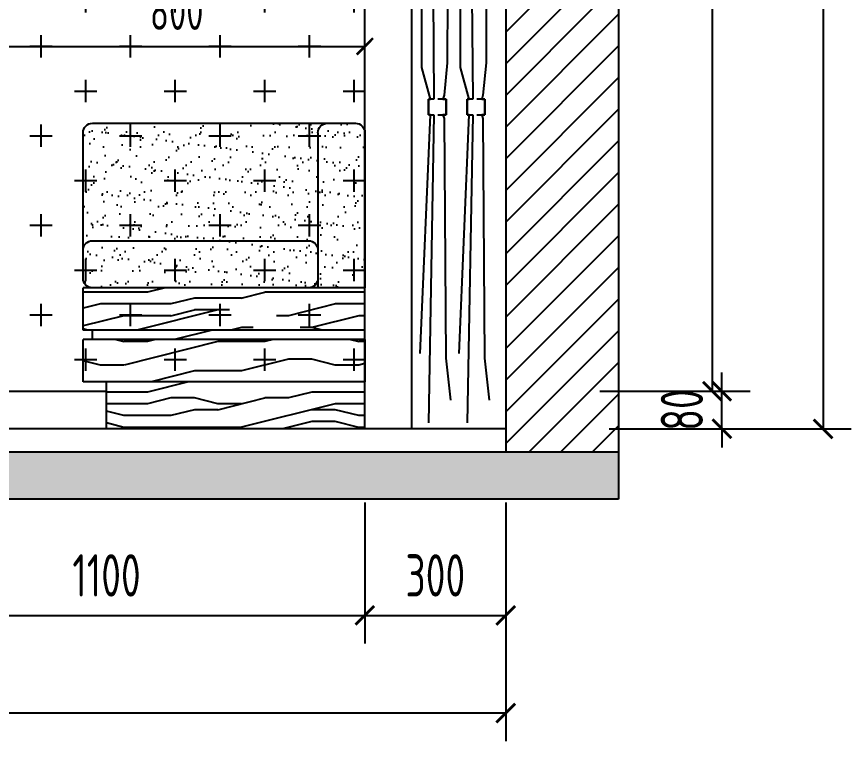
# Model space of a CAD drawing. Header units: millimetres. Extents: x 84706 to 155398, y -6776 to 36429.
# Drawn here: x 143228 to 145005, y 21572 to 23113 of the extents above; entities that cross this region are included whole.
import ezdxf

# ---------------------------------------------------------------- set-up
doc = ezdxf.new("R2010")
doc.units = ezdxf.units.MM
for name, pattern in [('CENTER2', [1.125, 0.75, -0.125, 0.125, -0.125]), ('DASH', [8.89, 6.35, -2.54]), ('HIDDEN2', [0.1875, 0.125, -0.0625])]:
    doc.linetypes.add(name, pattern=pattern)
doc.layers.get('Defpoints').update_dxf_attribs({"color": 250})
for name, color, linetype in [('EE1-【立面造型线（近看）】Elevation modelling line', 144, 'Continuous'), ('EE5-【立面楼板、墙体】Eloorslab_wall', 150, 'Continuous'), ('EE7-【立面填充】Hatch', 250, 'Continuous'), ('EE8-【立面完成线】Finish', 20, 'Continuous'), ('EL', 3, 'Continuous'), ('EL-FURN', 30, 'Continuous'), ('EL-立面造型', 30, 'Continuous'), ('WALL_NEW【新建墙体】', 4, 'Continuous')]:
    doc.layers.add(name, color=color, linetype=linetype)
doc.layers.add('FF-【活动成品家具】', color=51, linetype='Continuous', lineweight=0)
doc.styles.add('尺寸标注', font='ARCHS.SHX', dxfattribs={"width": 0.8})
doc.dimstyles.new('海龙1：25', dxfattribs={"dimscale": 25, "dimtxt": 2.25, "dimasz": 1, "dimexe": 1.5, "dimexo": 1, "dimgap": 1, "dimtad": 1, "dimdec": 0, "dimrnd": 5, "dimdsep": 46, "dimtxsty": '尺寸标注', "dimblk": 'ARCHTICK', "dimblk1": 'ARCHTICK', "dimblk2": 'ARCHTICK', "dimcen": 1, "dimclrd": 44, "dimclre": 44, "dimclrt": 2, "dimadec": 0, "dimazin": 0, "dimtfac": 1, "dimtdec": 0, "dimtix": 1, "dimtmove": 2, "dimatfit": 3, "dimldrblk": 'hl_arrow2', "dimfxl": 0, "dimarcsym": 0})
pattern_1 = [(0, (-25756.7, -21598), (0, 500), [100, -150, 50, -200]), (0, (-25406.7, -21585.5), (0, 500), [100, -400]), (0, (-25456.7, -21560.5), (0, 500), [50, -450]), (0, (-25731.7, -21548), (0, 500), [25, -350, 25, -100]), (0, (-25556.7, -21523), (0, 500), [100, -150, 25, -225]), (0, (-25681.7, -21510.5), (0, 500), [75, -425]), (0, (-25556.7, -21498), (0, 500), [150, -350]), (0, (-25706.7, -21485.5), (0, 500), [100, -400]), (0, (-25506.7, -21473), (0, 500), [250, -250]), (0, (-25656.7, -21448), (0, 500), [50, -150, 100, -200]), (0, (-25306.7, -21435.5), (0, 500), [100, -400]), (0, (-25406.7, -21423), (0, 500), [50, -450]), (0, (-25506.7, -21410.5), (0, 500), [50, -450]), (0, (-25756.7, -21398), (0, 500), [100, -400]), (0, (-25506.7, -21385.5), (0, 500), [100, -400]), (0, (-25506.7, -21360.5), (0, 500), [100, -100, 100, -200]), (0, (-25606.7, -21335.5), (0, 500), [50, -250, 100, -100]), (0, (-25506.7, -21323), (0, 500), [150, -350]), (0, (-25506.7, -21298), (0, 500), [100, -400]), (0, (-25706.7, -21285.5), (0, 500), [150, -200, 50, -100]), (0, (-25706.7, -21260.5), (0, 500), [250, -250]), (0, (-25406.7, -21248), (0, 500), [50, -450]), (0, (-25556.7, -21235.5), (0, 500), [100, -400]), (0, (-25656.7, -21223), (0, 500), [50, -200, 50, -200]), (0, (-25706.7, -21210.5), (0, 500), [50, -150, 100, -200]), (0, (-25606.7, -21198), (0, 500), [50, -250, 50, -150]), (0, (-25506.7, -21185.5), (0, 500), [150, -350]), (0, (-25706.7, -21160.5), (0, 500), [100, -400]), (0, (-25456.7, -21148), (0, 500), [50, -450]), (0, (-25356.7, -21135.5), (0, 500), [50, -450]), (14.03624, (-25406.68, -21560.5), (500, -2e-08), [51.5, -2010.0528]), (14.03624, (-25356.68, -21448), (500, -2e-08), [51.5, -2010.0528]), (14.03624, (-25406.68, -21148), (500, -2e-08), [51.5, -2010.0528]), (14.03624, (-25556.68, -21335.5), (500, -2e-08), [51.5, -2010.0528]), (14.03624, (-25456.68, -21260.5), (500, -2e-08), [51.5, -2010.0528]), (14.03624, (-25406.68, -21298), (500, -2e-08), [51.5, -2010.0528]), (14.03624, (-25656.68, -21210.5), (500, -2e-08), [51.5, -2010.0528]), (14.03624, (-25456.68, -21235.5), (500, -2e-08), [51.5, -2010.0528]), (14.03624, (-25356.68, -21423), (500, -2e-08), [103, -1958.5528]), (14.03624, (-25406.68, -21385.5), (500, -2e-08), [103, -1958.5528]), (14.03624, (-25406.68, -21360.5), (500, -2e-08), [103, -1958.5528]), (165.96376, (-25556.68, -21523), (-500, -2e-08), [51.5, -103, 51.5, -1855.5528]), (165.96376, (-25656.68, -21448), (-500, -2e-08), [51.5, -2010.0528]), (165.96376, (-25656.68, -21223), (-500, -2e-08), [103, -1958.5528]), (194.03624, (-25406.68, -21585.5), (-500, 2e-08), [51.5, -2010.0528]), (345.96376, (-25306.68, -21585.5), (500, 2e-08), [51.5, -2010.0528]), (345.96376, (-25456.68, -21410.5), (500, 2e-08), [51.5, -2010.0528]), (345.96376, (-25356.68, -21323), (500, 2e-08), [51.5, -2010.0528]), (345.96376, (-25556.68, -21285.5), (500, 2e-08), [51.5, -2010.0528]), (345.96376, (-25606.68, -21223), (500, 2e-08), [51.5, -2010.0528]), (345.96376, (-25556.68, -21198), (500, 2e-08), [51.5, -2010.0528]), (345.96376, (-25556.68, -21285.5), (500, 2e-08), [51.5, -2010.0528]), (345.96376, (-25406.68, -21210.5), (500, 2e-08), [206, -1855.5528]), (345.96376, (-25706.68, -21548), (500, 2e-08), [206, -1855.5528]), (345.96376, (-25656.68, -21510.5), (500, 2e-08), [206, -1855.5528]), (345.96376, (-25606.68, -21485.5), (500, 2e-08), [51.5, -103, 103, -1804.0528]), (345.96376, (-25606.68, -21448), (500, 2e-08), [103, -103, 103, -1752.5528]), (345.96376, (-25656.68, -21398), (500, 2e-08), [206, -1855.5528]), (345.96376, (-25706.68, -21360.5), (500, 2e-08), [206, -1855.5528]), (345.96376, (-25706.68, -21335.5), (500, 2e-08), [206, -1855.5528]), (345.96376, (-25356.68, -21185.5), (500, 2e-08), [51.5, -2010.0528]), (345.96377, (-25306.68, -21135.5), (500, 0.0001), [103, -1958.5528]), (345.96377, (-25606.68, -21160.5), (500, 0.0001), [103, -1958.5528]), (345.96376, (-25656.68, -21598), (500, 9e-06), [206, -1855.5528]), (345.96376, (-25356.68, -21248), (500, 9e-06), [154.5, -1907.0528]), (345.96376, (-25306.68, -21285.5), (500, 9e-06), [309, -1752.5528])]
pattern_2 = [(37.5, (-29643.34, -21474), (-1.600031, 48.941324), [0, -38.608, 0, -43.18, 0, -41.275]), (7.5, (-29643.34, -21474), (44.952328, 71.68251), [0, -20.828, 0, -34.798, 0, -13.335]), (327.5, (-29674.583, -21474), (79.099237, 0.143718), [0, -12.7, 0, -45.72, 0, -59.69]), (317.5, (-29674.58, -21474), (76.355645, 22.292932), [0, -6.35, 0, -29.972, 0, -34.29])]

# ---------------------------------------------------------------- blocks, each defined once
blk = doc.blocks.new('*U842')
at = {"layer": 'EL'}
h = blk.add_hatch(dxfattribs=at)
h.set_pattern_fill('ANSI33', color=8, scale=0.8, style=0)
h.set_pattern_definition([(45, (16750.1465, 8339.1535), (-3.59210245, 3.59210245), []), (45, (16753.7386, 8339.1535), (-3.59210245, 3.59210245), [2.54, -1.27])])
h.paths.add_polyline_path([(103382.4, 67740), (103382.4, 67754.5), (103378.1, 67754.5), (103378.1, 67744.4), (103368.6, 67744.4), (103368.6, 67779.2), (103418, 67779.2), (103418, 67744.4), (103408.6, 67744.4), (103408.6, 67754.5), (103404.2, 67754.5), (103404.2, 67740), (103422.4, 67740), (103422.4, 67783.6), (103364.3, 67783.6), (103364.3, 67740)])
h = blk.add_hatch(dxfattribs=at)
h.set_pattern_fill('ANSI33', color=8, scale=0.8, style=0)
h.set_pattern_definition([(45, (16832.6424, 8339.1535), (-3.59210245, 3.59210245), []), (45, (16836.2345, 8339.1535), (-3.59210245, 3.59210245), [2.54, -1.27])])
h.paths.add_polyline_path([(103464.9, 67740), (103464.9, 67754.5), (103460.6, 67754.5), (103460.6, 67744.4), (103451.1, 67744.4), (103451.1, 67779.2), (103500.5, 67779.2), (103500.5, 67744.4), (103491.1, 67744.4), (103491.1, 67754.5), (103486.7, 67754.5), (103486.7, 67740), (103504.9, 67740), (103504.9, 67783.6), (103446.8, 67783.6), (103446.8, 67740)])
at = {"layer": 'EL', "color": 8, "linetype": 'CENTER2'}
for p, q in [((103393.3, 67767.5), (103393.3, 67825.1)), ((103475.8, 67767.5), (103475.8, 67825.1))]:
    blk.add_line(p, q, dxfattribs=at)
at = {"layer": 'EL', "color": 1}
for p, q in [((103391.9, 67806.3), (103394.3, 67807.4)), ((103392, 67802), (103394.7, 67803.2)), ((103392.1, 67804.2), (103394.7, 67805.3)), ((103392.3, 67807.1), (103393.9, 67807.8)), ((103392.4, 67806), (103393.9, 67806.6)), ((103392.5, 67804.9), (103394.3, 67805.7)), ((103392.5, 67802.8), (103394.3, 67803.6)), ((103392.5, 67801.7), (103394.3, 67802.5)), ((103392.6, 67803.8), (103394.2, 67804.6)), ((103474.4, 67806.3), (103476.8, 67807.4)), ((103474.5, 67802), (103477.2, 67803.2)), ((103474.6, 67804.2), (103477.2, 67805.3)), ((103474.8, 67807.1), (103476.4, 67807.8)), ((103474.9, 67806), (103476.4, 67806.6)), ((103475, 67804.9), (103476.7, 67805.7)), ((103475, 67802.8), (103476.8, 67803.6)), ((103475, 67801.7), (103476.8, 67802.5)), ((103475.1, 67803.8), (103476.7, 67804.6)), ((103391.6, 67791.3), (103395, 67792.9)), ((103391.7, 67793.5), (103395, 67794.9)), ((103391.8, 67795.6), (103394.9, 67797)), ((103391.9, 67799.9), (103394.8, 67801.2)), ((103391.9, 67797.8), (103394.9, 67799.1)), ((103392, 67792), (103394.6, 67793.2)), ((103392, 67789.9), (103394.8, 67791.2)), ((103392.1, 67794.2), (103394.6, 67795.3)), ((103392.1, 67791), (103394.6, 67792.1)), ((103392.2, 67796.3), (103394.5, 67797.4)), ((103392.2, 67793.1), (103394.5, 67794.2)), ((103392.3, 67798.5), (103394.4, 67799.5)), ((103392.3, 67795.3), (103394.5, 67796.3)), ((103392.4, 67800.6), (103394.4, 67801.5)), ((103392.4, 67799.5), (103394.3, 67800.4)), ((103392.4, 67797.4), (103394.4, 67798.3)), ((103393.3, 67789.6), (103394.3, 67790)), ((103393.3, 67788.5), (103394.8, 67789.2)), ((103474.1, 67791.3), (103477.5, 67792.9)), ((103474.2, 67793.5), (103477.5, 67794.9)), ((103474.3, 67795.6), (103477.4, 67797)), ((103474.4, 67799.9), (103477.3, 67801.2)), ((103474.4, 67797.8), (103477.4, 67799.1)), ((103474.5, 67792), (103477.1, 67793.2)), ((103474.5, 67789.9), (103477.3, 67791.2)), ((103474.6, 67794.2), (103477.1, 67795.3)), ((103474.6, 67791), (103477.1, 67792.1)), ((103474.7, 67796.3), (103477, 67797.4)), ((103474.7, 67793.1), (103477, 67794.2)), ((103474.8, 67798.5), (103476.9, 67799.5)), ((103474.8, 67797.4), (103476.9, 67798.3)), ((103474.8, 67795.3), (103476.9, 67796.3)), ((103474.9, 67800.6), (103476.9, 67801.5)), ((103474.9, 67799.5), (103476.8, 67800.4)), ((103475.8, 67789.6), (103476.8, 67790)), ((103475.8, 67788.5), (103477.3, 67789.2)), ((103370.4, 67747.4), (103370.4, 67769.8)), ((103376.3, 67747.4), (103376.3, 67769.8)), ((103394.8, 67781), (103391.8, 67781)), ((103410.2, 67747.4), (103410.2, 67769.8)), ((103416.1, 67747.4), (103416.1, 67769.8)), ((103452.9, 67747.4), (103452.9, 67769.8)), ((103458.8, 67747.4), (103458.8, 67769.8)), ((103477.3, 67781), (103474.3, 67781)), ((103492.7, 67747.4), (103492.7, 67769.8)), ((103498.6, 67747.4), (103498.6, 67769.8)), ((103410.3, 67761.5), (103376.3, 67761.5)), ((103410.3, 67755.7), (103376.3, 67755.7)), ((103492.8, 67761.5), (103458.8, 67761.5)), ((103492.8, 67755.7), (103458.8, 67755.7))]:
    blk.add_line(p, q, dxfattribs=at)
at = {"layer": 'EL', "color": 8}
for p, q in [((103391.2, 67765.6), (103391.2, 67726.9)), ((103391.2, 67765.6), (103395.4, 67765.6)), ((103395.4, 67765.6), (103395.4, 67726.9)), ((103473.7, 67765.6), (103473.7, 67726.9)), ((103473.7, 67765.6), (103477.9, 67765.6)), ((103477.9, 67765.6), (103477.9, 67726.9)), ((103376.3, 67744.4), (103376.3, 67744.4)), ((103458.8, 67744.4), (103458.8, 67744.4)), ((103389.8, 67718.1), (103397, 67718.1)), ((103389.8, 67715.9), (103397, 67715.9)), ((103472.3, 67718.1), (103479.5, 67718.1)), ((103472.3, 67715.9), (103479.5, 67715.9))]:
    blk.add_line(p, q, dxfattribs=at)
at = {"layer": 'EL', "color": 8, "linetype": 'DASH', "ltscale": 200}
for p, q in [((103361.3, 67696.3), (103364.4, 65603.9)), ((103379.6, 67696.3), (103361.3, 67696.3)), ((103376.7, 67692.5), (103376.7, 67696.3)), ((103376.7, 67696.3), (103412.7, 67696.3)), ((103386.2, 67696.3), (103400.6, 67696.3)), ((103386.2, 67692.5), (103386.2, 67696.3)), ((103389.8, 67692.5), (103389.8, 67710.4)), ((103389.8, 67701), (103397, 67701)), ((103389.8, 67699.4), (103397, 67699.4)), ((103389.8, 67697.9), (103397, 67697.9)), ((103410.8, 67696.3), (103392.8, 65526.5)), ((103397, 67692.5), (103397, 67710.4)), ((103400.6, 67692.5), (103400.6, 67696.3)), ((103423.1, 67696.3), (103410.8, 67696.3)), ((103412.7, 67696.3), (103412.7, 67692.5)), ((103418.5, 65593.9), (103423.1, 67696.3)), ((103443.7, 67696.3), (103446.9, 65603.9)), ((103462.1, 67696.3), (103443.7, 67696.3)), ((103459.2, 67692.5), (103459.2, 67696.3)), ((103459.2, 67696.3), (103495.2, 67696.3)), ((103468.7, 67696.3), (103483.1, 67696.3)), ((103468.7, 67692.5), (103468.7, 67696.3)), ((103472.3, 67692.5), (103472.3, 67710.4)), ((103472.3, 67701), (103479.5, 67701)), ((103472.3, 67699.4), (103479.5, 67699.4)), ((103472.3, 67697.9), (103479.5, 67697.9)), ((103493.3, 67696.3), (103475.3, 65526.5)), ((103479.5, 67692.5), (103479.5, 67710.4)), ((103483.1, 67692.5), (103483.1, 67696.3)), ((103505.6, 67696.3), (103493.3, 67696.3)), ((103495.2, 67696.3), (103495.2, 67692.5)), ((103501, 65593.9), (103505.6, 67696.3)), ((103412.7, 67692.5), (103376.7, 67692.5)), ((103389.8, 67692.5), (103397, 67692.5)), ((103389.8, 67692.5), (103389.8, 67692.5)), ((103397, 67692.5), (103397, 67692.5)), ((103495.2, 67692.5), (103459.2, 67692.5)), ((103472.3, 67692.5), (103479.5, 67692.5)), ((103472.3, 67692.5), (103472.3, 67692.5)), ((103479.5, 67692.5), (103479.5, 67692.5)), ((103364.4, 65603.9), (103371.4, 65534.7)), ((103446.9, 65603.9), (103453.8, 65534.7)), ((103400.1, 65526.5), (103418.5, 65593.9)), ((103482.6, 65526.5), (103501, 65593.9)), ((103371.4, 65534.7), (103373.7, 65526.5)), ((103453.8, 65534.7), (103456.2, 65526.5)), ((103367.3, 65526.5), (103367.3, 65493)), ((103373.7, 65526.5), (103367.3, 65526.5)), ((103367.3, 65526.5), (103384.3, 65526.5)), ((103367.3, 65493), (103367.3, 65526.5)), ((103392.8, 65526.5), (103404.5, 65526.5)), ((103404.5, 65526.5), (103400.1, 65526.5)), ((103404.5, 65526.5), (103404.5, 65493)), ((103404.5, 65493), (103404.5, 65526.5)), ((103449.7, 65526.5), (103449.7, 65493)), ((103456.2, 65526.5), (103449.7, 65526.5)), ((103449.7, 65526.5), (103466.8, 65526.5)), ((103449.7, 65493), (103449.7, 65526.5)), ((103475.3, 65526.5), (103487, 65526.5)), ((103487, 65526.5), (103482.6, 65526.5)), ((103487, 65526.5), (103487, 65493)), ((103487, 65493), (103487, 65526.5)), ((103367.3, 65493), (103373.6, 65493)), ((103384.3, 65493), (103367.3, 65493)), ((103373.6, 65493), (103371.4, 65485.3)), ((103392.8, 65493), (103404.5, 64838.1)), ((103404.5, 65493), (103392.8, 65493)), ((103400.1, 65493), (103404.5, 65493)), ((103422, 64985.6), (103400.1, 65493)), ((103449.7, 65493), (103456.1, 65493)), ((103466.8, 65493), (103449.7, 65493)), ((103456.1, 65493), (103453.8, 65485.3)), ((103475.3, 65493), (103487, 64838.1)), ((103487, 65493), (103475.3, 65493)), ((103482.6, 65493), (103487, 65493)), ((103504.5, 64985.6), (103482.6, 65493)), ((103371.4, 65485.3), (103367.9, 64975.6)), ((103453.8, 65485.3), (103450.4, 64975.6)), ((103367.9, 64975.6), (103357.8, 64886.1)), ((103450.4, 64975.6), (103440.3, 64886.1))]:
    blk.add_line(p, q, dxfattribs=at)
at = {"layer": 'EL', "color": 1}
for points in [[(103396.3, 67779.2), (103394, 67779.2), (103394, 67780.1), (103392.7, 67780.1), (103392.7, 67779.2), (103390.3, 67779.2), (103391.8, 67781), (103391.8, 67789.9), (103392, 67789.9), (103392.1, 67791), (103391.6, 67791.3), (103392, 67792), (103392.2, 67793.1), (103391.7, 67793.5), (103392.1, 67794.2), (103392.3, 67795.3), (103391.8, 67795.6), (103392.2, 67796.3), (103392.4, 67797.4), (103391.9, 67797.8), (103392.3, 67798.5), (103392.4, 67799.5), (103391.9, 67799.9), (103392.4, 67800.6), (103392.5, 67801.7), (103392, 67802), (103392.5, 67802.8), (103392.6, 67803.8), (103392.1, 67804.2), (103392.5, 67804.9), (103392.7, 67806), (103392.2, 67806.3), (103392.6, 67807.1), (103393.3, 67809.2), (103394.2, 67807.8), (103394.6, 67807.4), (103394.1, 67806.6), (103394.3, 67805.7), (103394.7, 67805.3), (103394.2, 67804.6), (103394.3, 67803.6), (103394.7, 67803.2), (103394.3, 67802.5), (103394.4, 67801.5), (103394.8, 67801.2), (103394.3, 67800.4), (103394.4, 67799.5), (103394.9, 67799.1), (103394.4, 67798.3), (103394.5, 67797.4), (103394.9, 67797), (103394.5, 67796.3), (103394.6, 67795.3), (103395, 67794.9), (103394.5, 67794.2), (103394.6, 67793.2), (103395, 67792.9), (103394.6, 67792.1), (103394.8, 67791.2), (103394.3, 67790), (103394.8, 67789.2), (103394.8, 67781)], [(103478.8, 67779.2), (103476.5, 67779.2), (103476.5, 67780.1), (103475.2, 67780.1), (103475.2, 67779.2), (103472.8, 67779.2), (103474.3, 67781), (103474.3, 67789.9), (103474.5, 67789.9), (103474.6, 67791), (103474.1, 67791.3), (103474.5, 67792), (103474.7, 67793.1), (103474.2, 67793.5), (103474.6, 67794.2), (103474.8, 67795.3), (103474.3, 67795.6), (103474.7, 67796.3), (103474.8, 67797.4), (103474.4, 67797.8), (103474.8, 67798.5), (103474.9, 67799.5), (103474.4, 67799.9), (103474.9, 67800.6), (103475, 67801.7), (103474.5, 67802), (103475, 67802.8), (103475.1, 67803.8), (103474.6, 67804.2), (103475, 67804.9), (103475.2, 67806), (103474.7, 67806.3), (103475.1, 67807.1), (103475.8, 67809.2), (103476.7, 67807.8), (103477.1, 67807.4), (103476.6, 67806.6), (103476.7, 67805.7), (103477.2, 67805.3), (103476.7, 67804.6), (103476.8, 67803.6), (103477.2, 67803.2), (103476.8, 67802.5), (103476.9, 67801.5), (103477.3, 67801.2), (103476.8, 67800.4), (103476.9, 67799.5), (103477.4, 67799.1), (103476.9, 67798.3), (103477, 67797.4), (103477.4, 67797), (103476.9, 67796.3), (103477.1, 67795.3), (103477.5, 67794.9), (103477, 67794.2), (103477.1, 67793.2), (103477.5, 67792.9), (103477.1, 67792.1), (103477.3, 67791.2), (103476.8, 67790), (103477.3, 67789.2), (103477.3, 67781)]]:
    blk.add_lwpolyline(points, close=True, dxfattribs=at)
at = {"layer": 'EL', "color": 2, "linetype": 'HIDDEN2'}
for points in [[(103382.4, 67740), (103382.4, 67754.5), (103378.1, 67754.5), (103378.1, 67744.4), (103368.6, 67744.4), (103368.6, 67779.2), (103418, 67779.2), (103418, 67744.4), (103408.6, 67744.4), (103408.6, 67754.5), (103404.2, 67754.5), (103404.2, 67740), (103422.4, 67740), (103422.4, 67783.6), (103364.3, 67783.6), (103364.3, 67740), (103382.4, 67740)], [(103464.9, 67740), (103464.9, 67754.5), (103460.6, 67754.5), (103460.6, 67744.4), (103451.1, 67744.4), (103451.1, 67779.2), (103500.5, 67779.2), (103500.5, 67744.4), (103491.1, 67744.4), (103491.1, 67754.5), (103486.7, 67754.5), (103486.7, 67740), (103504.9, 67740), (103504.9, 67783.6), (103446.8, 67783.6), (103446.8, 67740), (103464.9, 67740)]]:
    blk.add_lwpolyline(points, dxfattribs=at)
at = {"layer": 'EL', "color": 8}
for points in [[(103389.1, 67764.1), (103397.4, 67764.1), (103397.4, 67761.5), (103389.1, 67761.5)], [(103389.1, 67755.7), (103397.4, 67755.7), (103397.4, 67753.1), (103389.1, 67753.1)], [(103471.6, 67764.1), (103479.9, 67764.1), (103479.9, 67761.5), (103471.6, 67761.5)], [(103471.6, 67755.7), (103479.9, 67755.7), (103479.9, 67753.1), (103471.6, 67753.1)], [(103390.2, 67726.9), (103396.4, 67726.9), (103396.4, 67727.5), (103390.2, 67727.5)], [(103472.7, 67726.9), (103478.9, 67726.9), (103478.9, 67727.5), (103472.7, 67727.5)]]:
    blk.add_lwpolyline(points, close=True, dxfattribs=at)
for points in [[(103397, 67710.4), (103400.3, 67710.4), (103400.3, 67723.6, 0.414214), (103397, 67726.9), (103389.8, 67726.9, 0.414214), (103386.5, 67723.6), (103386.5, 67710.4), (103389.8, 67710.4)], [(103479.5, 67710.4), (103482.8, 67710.4), (103482.8, 67723.6, 0.414214), (103479.5, 67726.9), (103472.3, 67726.9, 0.414214), (103469, 67723.6), (103469, 67710.4), (103472.3, 67710.4)]]:
    blk.add_lwpolyline(points, format="xyb", dxfattribs=at)
for points in [[(103397, 67710.4), (103397, 67723.6), (103389.8, 67723.6), (103389.8, 67710.4)], [(103479.5, 67710.4), (103479.5, 67723.6), (103472.3, 67723.6), (103472.3, 67710.4)]]:
    blk.add_lwpolyline(points, dxfattribs=at)
at = {"layer": 'EL', "color": 1}
for centre, start, end in [((103373.4, 67769.8), 0, 180), ((103413.1, 67769.8), 0, 180), ((103455.9, 67769.8), 0, 180), ((103495.6, 67769.8), 0, 180), ((103373.4, 67747.4), 180, 0), ((103413.1, 67747.4), 180, 0), ((103455.9, 67747.4), 180, 0), ((103495.6, 67747.4), 180, 0)]:
    blk.add_arc(centre, 2.96, start, end, dxfattribs=at)
blk = doc.blocks.new('*U1028')
at = {"layer": 'EE7-【立面填充】Hatch'}
h = blk.add_hatch(dxfattribs=at)
h.set_pattern_fill('ANSI31', color=256, scale=15)
h.set_pattern_definition([(45, (0, -1100), (-33.67596, 33.67596), [])])
h.paths.add_polyline_path([(150739.9, -87029), (150979.9, -87029), (150979.9, -86079), (150739.9, -86079)])
h = blk.add_hatch(dxfattribs=at)
h.set_pattern_fill('YPSGT-钢筋混凝土', color=256, scale=200, pattern_type=2)
h.set_pattern_definition([(45, (0, -1100), (-28.284271, 28.284271), []), (50, (0, -1100), (143.45204, -12.550436), [15, -165]), (355, (0, -1100), (-27.75027, 150.43842), [12, -132]), (100.4514, (11.95, -1101.05), (115.70187, 137.8879), [12.74804, -140.22842]), (46.1842, (0, -1060), (213.44822, -33.1038), [22.5, -247.5]), (96.6356, (17.79, -1062.76), (186.93254, 194.82358), [19.12206, -210.3426]), (351.1842, (0, -1060), (186.9324, 194.82373), [18, -198]), (21, (20, -1070), (119.38141, -80.523786), [15, -165]), (326, (20, -1070), (48.66306, 145.03), [12, -132]), (71.4514, (29.95, -1076.71), (168.04452, 64.5061), [12.74804, -140.22842]), (37.5, (0, -1100), (2.431971, 66.578771), [0, -130.4, 0, -134, 0, -132.5]), (7.5, (0, -1100), (52.613907, 78.882342), [0, -76.4, 0, -127.4, 0, -50.5]), (327.5, (-44.6, -1100), (106.764487, -4.510974), [0, -50, 0, -156, 0, -207]), (317.5, (-64.6, -1100), (116.637234, 20.020996), [0, -65, 0, -103.6, 0, -147])])
h.paths.add_polyline_path([(143984.9, -87029), (143984.9, -87129), (150979.9, -87129), (150979.9, -87029)])
at = {"layer": 'EE5-【立面楼板、墙体】Eloorslab_wall'}
for p, q in [((150739.9, -86079), (150739.9, -87029)), ((150979.9, -86079), (150979.9, -87029)), ((150979.9, -87029), (143984.9, -87029)), ((150979.9, -87029), (150979.9, -87129)), ((150979.9, -87129), (143984.9, -87129))]:
    blk.add_line(p, q, dxfattribs=at)
at = {"layer": 'EE8-【立面完成线】Finish'}
blk.add_line((150739.9, -86979), (143984.9, -86979), dxfattribs=at)
blk = doc.blocks.new('_ArchTick')
at = {"color": 2, "linetype": 'ByBlock', "const_width": 0.15}
blk.add_lwpolyline([(-0.5, -0.5), (0.5, 0.5)], dxfattribs=at)
blk = doc.blocks.new('*D881')
at = {"layer": 'Defpoints', "color": 0, "transparency": 16777216}
for p in [(143969.3, 22236.7), (144269.3, 22236.7), (144269.3, 21839.8)]:
    blk.add_point(p, dxfattribs=at)
at = {"layer": 'EE1-【立面造型线（近看）】Elevation modelling line', "color": 44, "lineweight": -2, "transparency": 16777216}
for p, q in [((143969.3, 22079.8), (143969.3, 21779.8)), ((144269.3, 22079.8), (144269.3, 21779.8)), ((143969.3, 21839.8), (144269.3, 21839.8))]:
    blk.add_line(p, q, dxfattribs=at)
at = {"layer": 'EE1-【立面造型线（近看）】Elevation modelling line', "color": 44, "lineweight": -2, "transparency": 16777216, "xscale": 40, "yscale": 40, "zscale": 40, "rotation": 180}
blk.add_blockref('_ArchTick', (143969.3, 21839.8), dxfattribs=at)
at = {"layer": 'EE1-【立面造型线（近看）】Elevation modelling line', "color": 44, "lineweight": -2, "transparency": 16777216, "xscale": 40, "yscale": 40, "zscale": 40}
blk.add_blockref('_ArchTick', (144269.3, 21839.8), dxfattribs=at)
at = {"layer": 'EE1-【立面造型线（近看）】Elevation modelling line', "color": 2, "transparency": 16777216, "insert": (144119.3, 21924.8), "char_height": 90, "attachment_point": 5, "style": '尺寸标注'}
blk.add_mtext('300', dxfattribs=at)
blk = doc.blocks.new('hl_arrow2')
at = {"color": 2}
blk.add_line((-0.221, 0), (-1, 0), dxfattribs=at)
blk.add_lwpolyline([(-0.221, 0), (-0.861, -0.689), (-0.654, -0.862), (0, 0), (-0.654, 0.862), (-0.861, 0.689)], close=True, dxfattribs=at)
for points in [[(-0.861, 0.689), (-0.654, 0.862), (-0.221, 0), (0, 0)], [(-0.861, -0.689), (-0.654, -0.862), (-0.221, 0), (0, 0)]]:
    blk.add_solid(points, dxfattribs=at)
blk = doc.blocks.new('*D886')
at = {"layer": 'Defpoints', "color": 0, "transparency": 16777216}
for p in [(137784.3, 22246.7), (144269.3, 22236.7), (137784.3, 21631.9)]:
    blk.add_point(p, dxfattribs=at)
at = {"layer": 'EE1-【立面造型线（近看）】Elevation modelling line', "color": 44, "lineweight": -2, "transparency": 16777216}
for p, q in [((137784.3, 21871.9), (137784.3, 21571.9)), ((144269.3, 21871.9), (144269.3, 21571.9)), ((144269.3, 21631.9), (137784.3, 21631.9))]:
    blk.add_line(p, q, dxfattribs=at)
at = {"layer": 'EE1-【立面造型线（近看）】Elevation modelling line', "color": 44, "lineweight": -2, "transparency": 16777216, "xscale": 40, "yscale": 40, "zscale": 40, "rotation": 180}
blk.add_blockref('_ArchTick', (137784.3, 21631.9), dxfattribs=at)
at = {"layer": 'EE1-【立面造型线（近看）】Elevation modelling line', "color": 44, "lineweight": -2, "transparency": 16777216, "xscale": 40, "yscale": 40, "zscale": 40}
blk.add_blockref('_ArchTick', (144269.3, 21631.9), dxfattribs=at)
at = {"layer": 'EE1-【立面造型线（近看）】Elevation modelling line', "color": 2, "transparency": 16777216, "insert": (141026.8, 21716.9), "char_height": 90, "attachment_point": 5, "style": '尺寸标注'}
blk.add_mtext('6485', dxfattribs=at)
blk = doc.blocks.new('*D909')
at = {"layer": 'Defpoints', "color": 0, "transparency": 16777216}
for p in [(143469.3, 22316.7), (144729.2, 22316.7), (143969.3, 22236.7)]:
    blk.add_point(p, dxfattribs=at)
at = {"layer": 'EE1-【立面造型线（近看）】Elevation modelling line', "color": 44, "lineweight": -2, "transparency": 16777216}
for p, q in [((144729.2, 22316.7), (144729.2, 22356.7)), ((144489.2, 22316.7), (144789.2, 22316.7)), ((144729.2, 22236.7), (144729.2, 22316.7)), ((144489.2, 22236.7), (144789.2, 22236.7)), ((144729.2, 22236.7), (144729.2, 22196.7))]:
    blk.add_line(p, q, dxfattribs=at)
at = {"layer": 'EE1-【立面造型线（近看）】Elevation modelling line', "color": 44, "lineweight": -2, "transparency": 16777216, "xscale": 40, "yscale": 40, "zscale": 40}
for p, rotation in [((144729.2, 22316.7), 270), ((144729.2, 22236.7), 90)]:
    blk.add_blockref('_ArchTick', p, dxfattribs=dict(at, rotation=rotation))
at = {"layer": 'EE1-【立面造型线（近看）】Elevation modelling line', "color": 2, "transparency": 16777216, "insert": (144644.2, 22276.7), "char_height": 90, "attachment_point": 5, "rotation": 90, "style": '尺寸标注'}
blk.add_mtext('80', dxfattribs=at)
blk = doc.blocks.new('*D910')
at = {"layer": 'Defpoints', "color": 0, "transparency": 16777216}
for p in [(143949.3, 24636.7), (144709.2, 24636.7), (143469.3, 22316.7)]:
    blk.add_point(p, dxfattribs=at)
at = {"layer": 'EE1-【立面造型线（近看）】Elevation modelling line', "color": 44, "lineweight": -2, "transparency": 16777216}
for p, q in [((144469.2, 24636.7), (144769.2, 24636.7)), ((144709.2, 22316.7), (144709.2, 24636.7)), ((144469.2, 22316.7), (144769.2, 22316.7))]:
    blk.add_line(p, q, dxfattribs=at)
at = {"layer": 'EE1-【立面造型线（近看）】Elevation modelling line', "color": 44, "lineweight": -2, "transparency": 16777216, "xscale": 40, "yscale": 40, "zscale": 40}
for p, rotation in [((144709.2, 24636.7), 90), ((144709.2, 22316.7), 270)]:
    blk.add_blockref('_ArchTick', p, dxfattribs=dict(at, rotation=rotation))
at = {"layer": 'EE1-【立面造型线（近看）】Elevation modelling line', "color": 2, "transparency": 16777216, "insert": (144624.2, 23476.7), "char_height": 90, "attachment_point": 5, "rotation": 90, "style": '尺寸标注'}
blk.add_mtext('2320', dxfattribs=at)
blk = doc.blocks.new('*D912')
at = {"layer": 'Defpoints', "color": 0, "transparency": 16777216}
for p in [(143909.3, 25236.7), (144269.3, 22236.7), (144944.8, 22236.7)]:
    blk.add_point(p, dxfattribs=at)
at = {"layer": 'EE1-【立面造型线（近看）】Elevation modelling line', "color": 44, "lineweight": -2, "transparency": 16777216}
for p, q in [((144704.8, 25236.7), (145004.8, 25236.7)), ((144944.8, 25236.7), (144944.8, 22236.7)), ((144704.8, 22236.7), (145004.8, 22236.7))]:
    blk.add_line(p, q, dxfattribs=at)
at = {"layer": 'EE1-【立面造型线（近看）】Elevation modelling line', "color": 44, "lineweight": -2, "transparency": 16777216, "xscale": 40, "yscale": 40, "zscale": 40}
for p, rotation in [((144944.8, 25236.7), 90), ((144944.8, 22236.7), 270)]:
    blk.add_blockref('_ArchTick', p, dxfattribs=dict(at, rotation=rotation))
at = {"layer": 'EE1-【立面造型线（近看）】Elevation modelling line', "color": 2, "transparency": 16777216, "insert": (144859.8, 23736.7), "char_height": 90, "attachment_point": 5, "rotation": 90, "style": '尺寸标注'}
blk.add_mtext('3000', dxfattribs=at)
blk = doc.blocks.new('*D1038')
at = {"layer": 'Defpoints', "color": 0, "transparency": 16777216}
for p in [(143969.3, 23050.3), (143969.3, 22749.6), (143168.4, 22583.4)]:
    blk.add_point(p, dxfattribs=at)
at = {"layer": 'WALL_NEW【新建墙体】', "color": 44, "lineweight": -2, "transparency": 16777216}
for p, q in [((143168.4, 22875.3), (143168.4, 23102.8)), ((143969.3, 22875.3), (143969.3, 23102.8)), ((143168.4, 23050.3), (143969.3, 23050.3))]:
    blk.add_line(p, q, dxfattribs=at)
at = {"layer": 'WALL_NEW【新建墙体】', "color": 44, "lineweight": -2, "transparency": 16777216, "xscale": 35, "yscale": 35, "zscale": 35, "rotation": 180}
blk.add_blockref('_ArchTick', (143168.4, 23050.3), dxfattribs=at)
at = {"layer": 'WALL_NEW【新建墙体】', "color": 44, "lineweight": -2, "transparency": 16777216, "xscale": 35, "yscale": 35, "zscale": 35}
blk.add_blockref('_ArchTick', (143969.3, 23050.3), dxfattribs=at)
at = {"layer": 'WALL_NEW【新建墙体】', "color": 2, "transparency": 16777216, "insert": (143568.8, 23124.7), "char_height": 78.75, "attachment_point": 5, "style": '尺寸标注'}
blk.add_mtext('800', dxfattribs=at)
blk = doc.blocks.new('*D1041')
at = {"layer": 'Defpoints', "color": 0, "transparency": 16777216}
for p in [(142869.3, 22316.7), (143969.3, 22236.7), (143969.3, 21839.8)]:
    blk.add_point(p, dxfattribs=at)
at = {"layer": 'EL-FURN', "color": 44, "lineweight": -2, "transparency": 16777216}
for p, q in [((142869.3, 22079.8), (142869.3, 21779.8)), ((143969.3, 22079.8), (143969.3, 21779.8)), ((142869.3, 21839.8), (143969.3, 21839.8))]:
    blk.add_line(p, q, dxfattribs=at)
at = {"layer": 'EL-FURN', "color": 44, "lineweight": -2, "transparency": 16777216, "xscale": 40, "yscale": 40, "zscale": 40, "rotation": 180}
blk.add_blockref('_ArchTick', (142869.3, 21839.8), dxfattribs=at)
at = {"layer": 'EL-FURN', "color": 44, "lineweight": -2, "transparency": 16777216, "xscale": 40, "yscale": 40, "zscale": 40}
blk.add_blockref('_ArchTick', (143969.3, 21839.8), dxfattribs=at)
at = {"layer": 'EL-FURN', "color": 2, "transparency": 16777216, "insert": (143419.3, 21924.8), "char_height": 90, "attachment_point": 5, "style": '尺寸标注'}
blk.add_mtext('1100', dxfattribs=at)
blk = doc.blocks.new('bhv tfgbh')
at = {"layer": 'EE1-【立面造型线（近看）】Elevation modelling line'}
h = blk.add_hatch(dxfattribs=at)
h.set_pattern_fill('AR-SAND', color=250, double=1)
h.set_pattern_definition(pattern_2)
h.paths.add_polyline_path([(124554, -553.9, 0.414214), (124534, -533.9), (124474, -533.9, 0.414214), (124454, -553.9), (124454, -883.9), (124554, -883.9)])
h = blk.add_hatch(dxfattribs=at)
h.set_pattern_fill('AR-SAND', color=250, double=1)
h.set_pattern_definition(pattern_2)
h.paths.add_polyline_path([(125054, -553.9, 0.414214), (125034, -533.9), (124534, -533.9, -0.414214), (124554, -553.9), (124554, -753.9, -0.414214), (124574, -733.9), (125034, -733.9, -0.414214), (125054, -753.9)])
h = blk.add_hatch(dxfattribs=at)
h.set_pattern_fill('AR-SAND', color=250, double=1)
h.set_pattern_definition([(37.5, (-29643.34, -21474), (-1.600031, 48.941324), [0, -38.608, 0, -43.18, 0, -41.275]), (7.5, (-29643.34, -21474), (44.952328, 71.68251), [0, -20.828, 0, -34.798, 0, -13.335]), (327.5, (-29674.583, -21474), (79.099237, 0.143718), [0, -12.7, 0, -45.72, 0, -59.69]), (317.5, (-29674.58, -21474), (76.355645, 22.292932), [0, -6.35, 0, -29.972, 0, -34.29])])
h.paths.add_polyline_path([(125054, -753.9, 0.414214), (125034, -733.9), (124574, -733.9, 0.414214), (124554, -753.9), (124554, -863.9, 0.414214), (124574, -883.9), (125034, -883.9, 0.414214), (125054, -863.9)])
h = blk.add_hatch(dxfattribs=at)
h.set_pattern_fill('木纹面5', color=250, scale=500, double=1, pattern_type=2)
h.set_pattern_definition(pattern_1)
h.paths.add_polyline_path([(124454, -883.9), (124454, -973.9), (125054, -973.9), (125054, -883.9)])
h = blk.add_hatch(dxfattribs=at)
h.set_pattern_fill('木纹面5', color=250, scale=500, double=1, pattern_type=2)
h.set_pattern_definition([(0, (-25756.7, -21588), (0, 500), [100, -150, 50, -200]), (0, (-25406.7, -21575.5), (0, 500), [100, -400]), (0, (-25456.7, -21550.5), (0, 500), [50, -450]), (0, (-25731.7, -21538), (0, 500), [25, -350, 25, -100]), (0, (-25556.7, -21513), (0, 500), [100, -150, 25, -225]), (0, (-25681.7, -21500.5), (0, 500), [75, -425]), (0, (-25556.7, -21488), (0, 500), [150, -350]), (0, (-25706.7, -21475.5), (0, 500), [100, -400]), (0, (-25506.7, -21463), (0, 500), [250, -250]), (0, (-25656.7, -21438), (0, 500), [50, -150, 100, -200]), (0, (-25306.7, -21425.5), (0, 500), [100, -400]), (0, (-25406.7, -21413), (0, 500), [50, -450]), (0, (-25506.7, -21400.5), (0, 500), [50, -450]), (0, (-25756.7, -21388), (0, 500), [100, -400]), (0, (-25506.7, -21375.5), (0, 500), [100, -400]), (0, (-25506.7, -21350.5), (0, 500), [100, -100, 100, -200]), (0, (-25606.7, -21325.5), (0, 500), [50, -250, 100, -100]), (0, (-25506.7, -21313), (0, 500), [150, -350]), (0, (-25506.7, -21288), (0, 500), [100, -400]), (0, (-25706.7, -21275.5), (0, 500), [150, -200, 50, -100]), (0, (-25706.7, -21250.5), (0, 500), [250, -250]), (0, (-25406.7, -21238), (0, 500), [50, -450]), (0, (-25556.7, -21225.5), (0, 500), [100, -400]), (0, (-25656.7, -21213), (0, 500), [50, -200, 50, -200]), (0, (-25706.7, -21200.5), (0, 500), [50, -150, 100, -200]), (0, (-25606.7, -21188), (0, 500), [50, -250, 50, -150]), (0, (-25506.7, -21175.5), (0, 500), [150, -350]), (0, (-25706.7, -21150.5), (0, 500), [100, -400]), (0, (-25456.7, -21138), (0, 500), [50, -450]), (0, (-25356.7, -21125.5), (0, 500), [50, -450]), (14.03624, (-25406.68, -21550.5), (500, -2e-08), [51.5, -2010.0528]), (14.03624, (-25356.68, -21438), (500, -2e-08), [51.5, -2010.0528]), (14.03624, (-25406.68, -21138), (500, -2e-08), [51.5, -2010.0528]), (14.03624, (-25556.68, -21325.5), (500, -2e-08), [51.5, -2010.0528]), (14.03624, (-25456.68, -21250.5), (500, -2e-08), [51.5, -2010.0528]), (14.03624, (-25406.68, -21288), (500, -2e-08), [51.5, -2010.0528]), (14.03624, (-25656.68, -21200.5), (500, -2e-08), [51.5, -2010.0528]), (14.03624, (-25456.68, -21225.5), (500, -2e-08), [51.5, -2010.0528]), (14.03624, (-25356.68, -21413), (500, -2e-08), [103, -1958.5528]), (14.03624, (-25406.68, -21375.5), (500, -2e-08), [103, -1958.5528]), (14.03624, (-25406.68, -21350.5), (500, -2e-08), [103, -1958.5528]), (165.96376, (-25556.68, -21513), (-500, -2e-08), [51.5, -103, 51.5, -1855.5528]), (165.96376, (-25656.68, -21438), (-500, -2e-08), [51.5, -2010.0528]), (165.96376, (-25656.68, -21213), (-500, -2e-08), [103, -1958.5528]), (194.03624, (-25406.68, -21575.5), (-500, 2e-08), [51.5, -2010.0528]), (345.96376, (-25306.68, -21575.5), (500, 2e-08), [51.5, -2010.0528]), (345.96376, (-25456.68, -21400.5), (500, 2e-08), [51.5, -2010.0528]), (345.96376, (-25356.68, -21313), (500, 2e-08), [51.5, -2010.0528]), (345.96376, (-25556.68, -21275.5), (500, 2e-08), [51.5, -2010.0528]), (345.96376, (-25606.68, -21213), (500, 2e-08), [51.5, -2010.0528]), (345.96376, (-25556.68, -21188), (500, 2e-08), [51.5, -2010.0528]), (345.96376, (-25556.68, -21275.5), (500, 2e-08), [51.5, -2010.0528]), (345.96376, (-25406.68, -21200.5), (500, 2e-08), [206, -1855.5528]), (345.96376, (-25706.68, -21538), (500, 2e-08), [206, -1855.5528]), (345.96376, (-25656.68, -21500.5), (500, 2e-08), [206, -1855.5528]), (345.96376, (-25606.68, -21475.5), (500, 2e-08), [51.5, -103, 103, -1804.0528]), (345.96376, (-25606.68, -21438), (500, 2e-08), [103, -103, 103, -1752.5528]), (345.96376, (-25656.68, -21388), (500, 2e-08), [206, -1855.5528]), (345.96376, (-25706.68, -21350.5), (500, 2e-08), [206, -1855.5528]), (345.96376, (-25706.68, -21325.5), (500, 2e-08), [206, -1855.5528]), (345.96376, (-25356.68, -21175.5), (500, 2e-08), [51.5, -2010.0528]), (345.96377, (-25306.68, -21125.5), (500, 0.0001), [103, -1958.5528]), (345.96377, (-25606.68, -21150.5), (500, 0.0001), [103, -1958.5528]), (345.96376, (-25656.68, -21588), (500, 9e-06), [206, -1855.5528]), (345.96376, (-25356.68, -21238), (500, 9e-06), [154.5, -1907.0528]), (345.96376, (-25306.68, -21275.5), (500, 9e-06), [309, -1752.5528])])
h.paths.add_polyline_path([(124454, -973.9), (124454, -993.9), (125034, -993.9), (125034, -973.9)])
h = blk.add_hatch(dxfattribs=at)
h.set_pattern_fill('木纹面5', color=250, scale=500, double=1, pattern_type=2)
h.set_pattern_definition([(0, (-25756.7, -21578), (0, 500), [100, -150, 50, -200]), (0, (-25406.7, -21565.5), (0, 500), [100, -400]), (0, (-25456.7, -21540.5), (0, 500), [50, -450]), (0, (-25731.7, -21528), (0, 500), [25, -350, 25, -100]), (0, (-25556.7, -21503), (0, 500), [100, -150, 25, -225]), (0, (-25681.7, -21490.5), (0, 500), [75, -425]), (0, (-25556.7, -21478), (0, 500), [150, -350]), (0, (-25706.7, -21465.5), (0, 500), [100, -400]), (0, (-25506.7, -21453), (0, 500), [250, -250]), (0, (-25656.7, -21428), (0, 500), [50, -150, 100, -200]), (0, (-25306.7, -21415.5), (0, 500), [100, -400]), (0, (-25406.7, -21403), (0, 500), [50, -450]), (0, (-25506.7, -21390.5), (0, 500), [50, -450]), (0, (-25756.7, -21378), (0, 500), [100, -400]), (0, (-25506.7, -21365.5), (0, 500), [100, -400]), (0, (-25506.7, -21340.5), (0, 500), [100, -100, 100, -200]), (0, (-25606.7, -21315.5), (0, 500), [50, -250, 100, -100]), (0, (-25506.7, -21303), (0, 500), [150, -350]), (0, (-25506.7, -21278), (0, 500), [100, -400]), (0, (-25706.7, -21265.5), (0, 500), [150, -200, 50, -100]), (0, (-25706.7, -21240.5), (0, 500), [250, -250]), (0, (-25406.7, -21228), (0, 500), [50, -450]), (0, (-25556.7, -21215.5), (0, 500), [100, -400]), (0, (-25656.7, -21203), (0, 500), [50, -200, 50, -200]), (0, (-25706.7, -21190.5), (0, 500), [50, -150, 100, -200]), (0, (-25606.7, -21178), (0, 500), [50, -250, 50, -150]), (0, (-25506.7, -21165.5), (0, 500), [150, -350]), (0, (-25706.7, -21140.5), (0, 500), [100, -400]), (0, (-25456.7, -21128), (0, 500), [50, -450]), (0, (-25356.7, -21115.5), (0, 500), [50, -450]), (14.03624, (-25406.68, -21540.5), (500, -2e-08), [51.5, -2010.0528]), (14.03624, (-25356.68, -21428), (500, -2e-08), [51.5, -2010.0528]), (14.03624, (-25406.68, -21128), (500, -2e-08), [51.5, -2010.0528]), (14.03624, (-25556.68, -21315.5), (500, -2e-08), [51.5, -2010.0528]), (14.03624, (-25456.68, -21240.5), (500, -2e-08), [51.5, -2010.0528]), (14.03624, (-25406.68, -21278), (500, -2e-08), [51.5, -2010.0528]), (14.03624, (-25656.68, -21190.5), (500, -2e-08), [51.5, -2010.0528]), (14.03624, (-25456.68, -21215.5), (500, -2e-08), [51.5, -2010.0528]), (14.03624, (-25356.68, -21403), (500, -2e-08), [103, -1958.5528]), (14.03624, (-25406.68, -21365.5), (500, -2e-08), [103, -1958.5528]), (14.03624, (-25406.68, -21340.5), (500, -2e-08), [103, -1958.5528]), (165.96376, (-25556.68, -21503), (-500, -2e-08), [51.5, -103, 51.5, -1855.5528]), (165.96376, (-25656.68, -21428), (-500, -2e-08), [51.5, -2010.0528]), (165.96376, (-25656.68, -21203), (-500, -2e-08), [103, -1958.5528]), (194.03624, (-25406.68, -21565.5), (-500, 2e-08), [51.5, -2010.0528]), (345.96376, (-25306.68, -21565.5), (500, 2e-08), [51.5, -2010.0528]), (345.96376, (-25456.68, -21390.5), (500, 2e-08), [51.5, -2010.0528]), (345.96376, (-25356.68, -21303), (500, 2e-08), [51.5, -2010.0528]), (345.96376, (-25556.68, -21265.5), (500, 2e-08), [51.5, -2010.0528]), (345.96376, (-25606.68, -21203), (500, 2e-08), [51.5, -2010.0528]), (345.96376, (-25556.68, -21178), (500, 2e-08), [51.5, -2010.0528]), (345.96376, (-25556.68, -21265.5), (500, 2e-08), [51.5, -2010.0528]), (345.96376, (-25406.68, -21190.5), (500, 2e-08), [206, -1855.5528]), (345.96376, (-25706.68, -21528), (500, 2e-08), [206, -1855.5528]), (345.96376, (-25656.68, -21490.5), (500, 2e-08), [206, -1855.5528]), (345.96376, (-25606.68, -21465.5), (500, 2e-08), [51.5, -103, 103, -1804.0528]), (345.96376, (-25606.68, -21428), (500, 2e-08), [103, -103, 103, -1752.5528]), (345.96376, (-25656.68, -21378), (500, 2e-08), [206, -1855.5528]), (345.96376, (-25706.68, -21340.5), (500, 2e-08), [206, -1855.5528]), (345.96376, (-25706.68, -21315.5), (500, 2e-08), [206, -1855.5528]), (345.96376, (-25356.68, -21165.5), (500, 2e-08), [51.5, -2010.0528]), (345.96377, (-25306.68, -21115.5), (500, 0.0001), [103, -1958.5528]), (345.96377, (-25606.68, -21140.5), (500, 0.0001), [103, -1958.5528]), (345.96376, (-25656.68, -21578), (500, 9e-06), [206, -1855.5528]), (345.96376, (-25356.68, -21228), (500, 9e-06), [154.5, -1907.0528]), (345.96376, (-25306.68, -21265.5), (500, 9e-06), [309, -1752.5528])])
h.paths.add_polyline_path([(124454, -993.9), (124454, -1083.9), (125054, -1083.9), (125054, -993.9)])
h = blk.add_hatch(dxfattribs=at)
h.set_pattern_fill('木纹面5', color=250, scale=500, double=1, pattern_type=2)
h.set_pattern_definition(pattern_1)
h.paths.add_polyline_path([(124454, -1083.9), (124454, -1183.9), (125004, -1183.9), (125004, -1083.9)])
at = {"layer": 'EL-立面造型', "ltscale": 0.03}
for p, q in [((124554, -553.9), (124554, -883.9)), ((124454, -973.9), (124454, -873.9)), ((124454, -883.9), (125054, -883.9)), ((125054, -973.9), (125054, -883.9)), ((124454, -973.9), (125054, -973.9)), ((124454, -993.9), (124454, -973.9)), ((125034, -993.9), (125034, -973.9)), ((124454, -993.9), (125054, -993.9)), ((124454, -1083.9), (125054, -1083.9)), ((124454, -1183.9), (124454, -1083.9)), ((125004, -1183.9), (125004, -1083.9))]:
    blk.add_line(p, q, dxfattribs=at)
blk.add_lwpolyline([(125054, -803.9), (125054, -553.9, 0.414214), (125034, -533.9), (124474, -533.9, 0.414214), (124454, -553.9), (124454, -883.9)], format="xyb", dxfattribs=at)
at = {"layer": 'EL-立面造型', "color": 38}
blk.add_lwpolyline([(124574, -883.9), (125034, -883.9, 0.414214), (125054, -863.9), (125054, -803.9, 0.414214), (125034, -783.9), (124574, -783.9, 0.414214), (124554, -803.9), (124554, -863.9, 0.414214)], format="xyb", close=True, dxfattribs=at)
at = {"layer": 'EL-立面造型', "ltscale": 0.03}
for points in [[(124454, -993.9), (124454, -1083.9)], [(125054, -1083.9), (125054, -993.9)], [(124454, -1183.9), (125004, -1183.9)]]:
    blk.add_lwpolyline(points, dxfattribs=at)
blk.add_arc((124534, -553.9), 20, 0, 90, dxfattribs=at)

msp = doc.modelspace()

# ---------------------------------------------------------------- hatches: boundary and pattern name
at = {"layer": 'EE1-【立面造型线（近看）】Elevation modelling line'}
h = msp.add_hatch(dxfattribs=at)
h.set_pattern_fill('CROSS', color=250, scale=15, double=1)
h.paths.add_polyline_path([(143969.3, 24636.7), (143999.3, 24636.7), (142869.3, 24636.7), (142869.3, 22316.7), (143969.3, 22316.7)])

# ---------------------------------------------------------------- linework, layer by layer
for p, q in [((143969.3, 22236.7), (143969.3, 25236.7)), ((144069.3, 22236.7), (144069.3, 25236.7))]:
    msp.add_line(p, q, dxfattribs=at)
at = {"layer": 'EL-立面造型', "color": 3}
msp.add_line((139659.3, 22316.7), (143419.3, 22316.7), dxfattribs=at)

# ---------------------------------------------------------------- block references
msp.add_blockref('*U1028', (-6470.7, 109215.7))
at = {"layer": 'EL', "color": 8, "xscale": -1}
msp.add_blockref('*U842', (247591.7, -42588.4), dxfattribs=at)
at = {"layer": 'FF-【活动成品家具】', "xscale": -1}
msp.add_blockref('bhv tfgbh', (268423.3, 23420.6), dxfattribs=at)

# ---------------------------------------------------------------- dimensions: what is measured, and where the dimension line sits
at = {"layer": 'EE1-【立面造型线（近看）】Elevation modelling line'}
for base, p1, p2, picture, middle in [((144944.8, 22236.7), (143909.3, 25236.7), (144269.3, 22236.7), '*D912', (144859.8, 23736.7)), ((144709.2, 24636.7), (143469.3, 22316.7), (143949.3, 24636.7), '*D910', (144624.2, 23476.7)), ((144729.2, 22316.7), (143969.3, 22236.7), (143469.3, 22316.7), '*D909', (144644.2, 22276.7))]:
    dim = msp.add_linear_dim(base=base, p1=p1, p2=p2, angle=90, dimstyle='海龙1：25', override={"dimscale": 40, "dimfxl": 6}, dxfattribs=at)
    dim.commit()
    dim.dimension.update_dxf_attribs({"geometry": picture, "text_midpoint": middle})
for base, p1, p2, picture, middle in [((137784.3, 21631.9), (144269.3, 22236.7), (137784.3, 22246.7), '*D886', (141026.8, 21716.9)), ((144269.3, 21839.8), (143969.3, 22236.7), (144269.3, 22236.7), '*D881', (144119.3, 21924.8))]:
    dim = msp.add_linear_dim(base=base, p1=p1, p2=p2, dimstyle='海龙1：25', override={"dimscale": 40, "dimfxl": 6}, dxfattribs=at)
    dim.commit()
    dim.dimension.update_dxf_attribs({"geometry": picture, "text_midpoint": middle})
at = {"layer": 'EL-FURN'}
dim = msp.add_linear_dim(base=(143969.3, 21839.8), p1=(142869.3, 22316.7), p2=(143969.3, 22236.7), dimstyle='海龙1：25', override={"dimscale": 40, "dimfxl": 6}, dxfattribs=at)
dim.commit()
dim.dimension.update_dxf_attribs({"geometry": '*D1041', "text_midpoint": (143419.3, 21924.8)})
at = {"layer": 'WALL_NEW【新建墙体】'}
dim = msp.add_linear_dim(base=(143969.3, 23050.3), p1=(143168.4, 22583.4), p2=(143969.3, 22749.6), dimstyle='海龙1：25', override={"dimscale": 35}, dxfattribs=at)
dim.commit()
dim.dimension.update_dxf_attribs({"geometry": '*D1038', "text_midpoint": (143568.8, 23124.7)})

doc.saveas('drawing.dxf')
